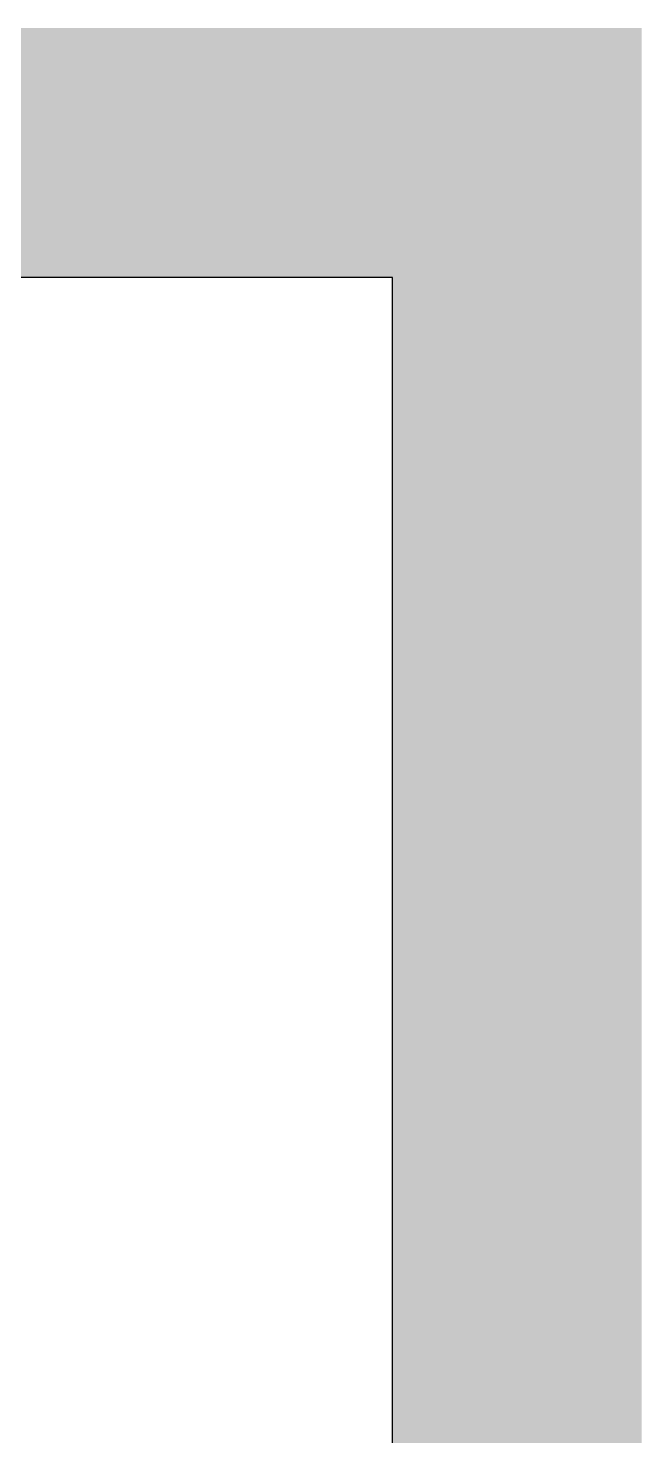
# Model space of a CAD drawing. Header units: metres. Extents: x -514 to 4285, y 130 to 1832.
# Drawn here: x 3793 to 4285, y 703 to 1832 of the extents above; entities that cross this region are included whole.
import ezdxf

# ---------------------------------------------------------------- set-up
doc = ezdxf.new("R2010")
doc.units = ezdxf.units.M
doc.layers.add('Polyimide', color=7, linetype='CONTINUOUS')
doc.layers.add('Polyimide_Negative', color=5, linetype='CONTINUOUS')

msp = doc.modelspace()

# ---------------------------------------------------------------- hatches: boundary and pattern name
at = {"layer": 'Polyimide_Negative'}
h = msp.add_hatch(color=5, dxfattribs=at)
h.paths.add_polyline_path([(-514, 1832.5), (4285, 1832.5), (4285, 230), (59.6, 230), (48.2, 217.8), (33.9, 204.4), (18.7, 191.9), (2.7, 180.5), (-13.9, 170.1), (-31.3, 160.8), (-49.2, 152.7), (-67.5, 145.8), (-86.3, 140.1), (-105.5, 135.7), (-124.8, 132.5), (-144.4, 130.5), (-164, 129.9), (-183.6, 130.5), (-203.2, 132.5), (-222.5, 135.7), (-241.7, 140.1), (-260.5, 145.8), (-278.8, 152.7), (-296.7, 160.8), (-314.1, 170.1), (-330.7, 180.5), (-346.7, 191.9), (-361.9, 204.4), (-376.2, 217.8), (-387.6, 230), (-514, 230), (-514, 1832.5)])
h.paths.add_polyline_path([(-264, 430), (-263.8, 423.5), (-263.1, 416.9), (-262.1, 410.5), (-260.6, 404.1), (-258.7, 397.9), (-256.4, 391.7), (-253.7, 385.8), (-250.6, 380), (-247.1, 374.4), (-243.3, 369.1), (-239.2, 364.1), (-234.7, 359.3), (-229.9, 354.8), (-224.9, 350.7), (-219.6, 346.9), (-214, 343.4), (-208.2, 340.3), (-202.3, 337.6), (-196.1, 335.3), (-189.9, 333.4), (-183.5, 331.9), (-177.1, 330.9), (-170.5, 330.2), (-164, 330), (-157.5, 330.2), (-150.9, 330.9), (-144.5, 331.9), (-138.1, 333.4), (-131.9, 335.3), (-125.7, 337.6), (-119.8, 340.3), (-114, 343.4), (-108.4, 346.9), (-103.1, 350.7), (-98.1, 354.8), (-93.3, 359.3), (-88.8, 364.1), (-84.7, 369.1), (-80.9, 374.4), (-77.4, 380), (-74.3, 385.8), (-71.6, 391.7), (-69.3, 397.9), (-67.4, 404.1), (-65.9, 410.5), (-64.9, 416.9), (-64.2, 423.5), (-64, 430), (1985, 430), (3830, 430), (3830.2, 436.9), (3830.9, 443.7), (3832, 450.5), (3833.6, 457.2), (3835.6, 463.8), (3838, 470.2), (3840.8, 476.4), (3844.1, 482.5), (3847.7, 488.3), (3851.7, 493.9), (3856.1, 499.2), (3860.8, 504.2), (3865.8, 508.9), (3871.1, 513.3), (3876.7, 517.3), (3882.5, 520.9), (3888.6, 524.2), (3894.8, 527), (3901.2, 529.4), (3907.8, 531.4), (3914.5, 533), (3921.3, 534.1), (3928.1, 534.8), (3935, 535), (3941.9, 534.8), (3948.7, 534.1), (3955.5, 533), (3962.2, 531.4), (3968.8, 529.4), (3975.2, 527), (3981.4, 524.2), (3987.5, 520.9), (3993.3, 517.3), (3998.9, 513.3), (4004.2, 508.9), (4009.2, 504.2), (4013.9, 499.2), (4018.3, 493.9), (4022.3, 488.3), (4025.9, 482.5), (4029.2, 476.4), (4032, 470.2), (4034.4, 463.8), (4036.4, 457.2), (4038, 450.5), (4039.1, 443.7), (4039.8, 436.9), (4040, 430), (4085, 430), (4085, 1632.5), (-314, 1632.5), (-314, 430), (-264, 430)], flags=0)

# ---------------------------------------------------------------- linework, layer by layer
at = {"layer": 'Polyimide'}
msp.add_lwpolyline([(4085, 430), (4085, 1632.5), (-314, 1632.5)], dxfattribs=at)

doc.saveas('drawing.dxf')
